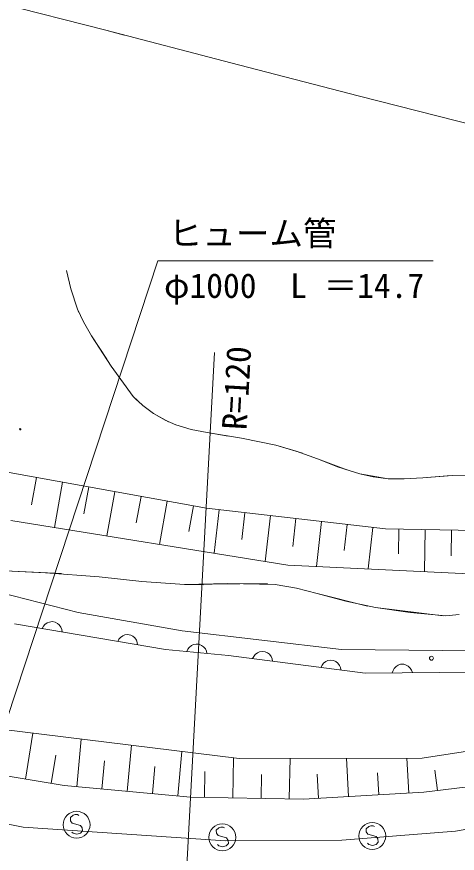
# Model space of a CAD drawing. Units: millimetres, scale not verified. Extents: x 10000 to 170000, y 5000 to 95000.
# Drawn here: x 58070 to 66266, y 64295 to 79868 of the extents above; entities that cross this region are included whole.
import ezdxf
from ezdxf.enums import TextEntityAlignment as Align

# ---------------------------------------------------------------- set-up
doc = ezdxf.new("R2010")
doc.units = ezdxf.units.MM
doc.header["$LTSCALE"] = 250
doc.layers.add('M-BGD', color=7, linetype='Continuous', lineweight=13)
doc.layers.add('M-STR-HTXT', color=7, linetype='Continuous', lineweight=13)
doc.styles.add('ＭＳ ゴシック', font='')
doc.styles.get('ＭＳ ゴシック').set_extended_font_data('MS Gothic')

msp = doc.modelspace()

# ---------------------------------------------------------------- linework, layer by layer
at = {"layer": 'M-BGD'}
for p, q in [((58993.5, 75146.4), (59077.4, 74803.8)), ((58993.5, 75146.4), (59077.4, 74803.8)), ((58993.5, 75146.4), (59077.4, 74803.8)), ((59077.4, 74803.8), (59200.2, 74424.4)), ((59077.4, 74803.8), (59200.2, 74424.4)), ((59077.4, 74803.8), (59200.2, 74424.4)), ((59200.2, 74424.4), (59311.1, 74185.9)), ((59200.2, 74424.4), (59311.1, 74185.9)), ((59200.2, 74424.4), (59225.1, 74364.6)), ((59311.1, 74185.9), (59461.7, 73927.5)), ((59311.1, 74185.9), (59461.7, 73927.5)), ((59461.7, 73927.5), (59829.5, 73364.6)), ((59461.7, 73927.5), (59829.5, 73364.6)), ((59461.7, 73927.5), (59747.6, 73492)), ((59461.7, 73927.5), (59829.5, 73364.6)), ((59829.5, 73364.6), (60239, 72797)), ((59829.5, 73364.6), (60239, 72797)), ((59829.5, 73364.6), (60239, 72797)), ((60239, 72797), (60302.2, 72730.8)), ((60239, 72797), (60413.4, 72629.2)), ((60239, 72797), (60413.4, 72629.2)), ((60413.4, 72629.2), (60615.2, 72478.8)), ((60413.4, 72629.2), (60615.2, 72478.8)), ((60615.2, 72478.8), (60833.8, 72355.1)), ((60615.2, 72478.8), (60893.2, 72327.5)), ((60833.8, 72355.1), (61032, 72271.6)), ((61032, 72271.6), (61318.6, 72186.1)), ((61032, 72271.6), (61318.6, 72186.1)), ((61318.6, 72186.1), (61613.4, 72125)), ((61318.6, 72186.1), (61613.4, 72125)), ((61613.4, 72125), (62251.6, 72021.8)), ((61613.4, 72125), (62001.5, 72061.1)), ((62251.6, 72021.8), (62889.6, 71891.7)), ((62889.6, 71891.7), (63387.4, 71741.7)), ((62889.6, 71891.7), (63272.2, 71781.4)), ((62889.6, 71891.7), (63272.2, 71781.4)), ((62889.6, 71891.7), (63272.2, 71781.4)), ((63272.2, 71781.4), (63668.1, 71637.7)), ((63272.2, 71781.4), (63668.1, 71637.7)), ((63272.2, 71781.4), (63668.1, 71637.7)), ((63668.1, 71637.7), (64214.2, 71430.2)), ((63668.1, 71637.7), (64040.8, 71491.5)), ((63668.1, 71637.7), (64040.8, 71491.5)), ((56733, 71599.2), (61599.5, 70717)), ((64040.8, 71491.5), (64454.9, 71357.9)), ((64040.8, 71491.5), (64454.9, 71357.9)), ((64454.9, 71357.9), (64981.8, 71268.4)), ((64454.9, 71357.9), (64699.9, 71303.4)), ((65629, 71284.2), (66180.8, 71328.2)), ((66079.9, 71322.5), (66481.1, 71329.8)), ((66079.9, 71322.5), (66481.1, 71329.8)), ((58436.3, 71290.4), (58343.5, 70778.4)), ((58922.9, 71202.2), (58770, 70358.6)), ((64699.9, 71303.4), (64981.8, 71268.4)), ((64981.8, 71268.4), (65279.9, 71262.5)), ((64981.8, 71268.4), (65279.9, 71262.5)), ((64981.8, 71268.4), (65279.9, 71262.5)), ((65279.9, 71262.5), (65629, 71284.2)), ((65279.9, 71262.5), (65629, 71284.2)), ((65279.9, 71262.5), (65629, 71284.2)), ((65629, 71284.2), (66079.9, 71322.5)), ((65629, 71284.2), (66079.9, 71322.5)), ((59409.6, 71114), (59318.9, 70613.7)), ((59896.2, 71025.8), (59746.8, 70201.7)), ((60382.9, 70937.6), (60294.3, 70448.9)), ((60869.5, 70849.3), (60723.7, 70044.7)), ((61356.2, 70761.1), (61269.7, 70284.2)), ((61599.5, 70717), (64932.7, 70334.6)), ((61837.6, 70689.7), (61744.8, 69880.7)), ((62313.8, 70635.1), (62256.6, 70136.8)), ((62789.9, 70580.4), (62692.2, 69728.4)), ((63116.1, 69660.3), (57963, 70488.3)), ((63266.1, 70525.8), (63206.4, 70005.1)), ((63742.3, 70471.2), (63646.3, 69634.7)), ((64218.5, 70416.5), (64163.1, 69933.6)), ((64694.6, 70361.9), (64605.9, 69588.5)), ((64932.7, 70334.6), (67391.8, 70289.6)), ((65178.6, 70330.1), (65170.2, 69868.9)), ((65670.4, 70321.1), (65656.1, 69537.8)), ((66162.3, 70312.1), (66153.5, 69833.3)), ((66890.7, 69478.2), (63116.1, 69660.3)), ((57602, 69563.9), (58901.3, 69502.6)), ((57602, 69563.9), (58608.5, 69516.4)), ((58608.5, 69516.4), (59602.2, 69441.2)), ((59602.2, 69441.2), (60398.1, 69356.4)), ((59602.2, 69441.2), (60398.1, 69356.4)), ((60398.1, 69356.4), (61193.7, 69299.4)), ((60398.1, 69356.4), (61193.7, 69299.4)), ((61193.7, 69299.4), (62733.7, 69314.4)), ((61193.7, 69299.4), (61994.9, 69314.4)), ((61193.7, 69299.4), (61543.2, 69294.7)), ((61994.9, 69314.4), (62881.6, 69298.6)), ((57759.8, 69151.3), (59214.3, 68779.3)), ((62881.6, 69298.6), (63273.1, 69229.1)), ((62881.6, 69298.6), (63273.1, 69229.1)), ((63273.1, 69229.1), (63662, 69132.9)), ((63273.1, 69229.1), (63662, 69132.9)), ((63662, 69132.9), (64196.3, 68988.4)), ((63662, 69132.9), (64596, 68895)), ((64196.3, 68988.4), (64743.6, 68869.4)), ((64743.6, 68869.4), (66005.3, 68715.3)), ((64743.6, 68869.4), (65387.4, 68779.2)), ((64743.6, 68869.4), (65337.5, 68786.8)), ((59214.3, 68779.3), (61150.6, 68435.9)), ((65387.4, 68779.2), (66054.7, 68716.2)), ((66054.7, 68716.2), (66300.6, 68737.7)), ((60836.5, 68085.5), (58027.8, 68567.5)), ((58567.6, 68520.5), (58545.2, 68478.7)), ((58596.1, 68553.7), (58567.6, 68520.5)), ((58639.4, 68584.3), (58596.1, 68553.7)), ((58680.2, 68600.2), (58639.4, 68584.3)), ((58727.1, 68607.3), (58680.2, 68600.2)), ((58786.2, 68597.2), (58727.1, 68607.3)), ((58828, 68574.8), (58786.2, 68597.2)), ((58861.2, 68546.3), (58828, 68574.8)), ((58891.8, 68503), (58861.2, 68546.3)), ((58907.6, 68462.2), (58891.8, 68503)), ((58914.8, 68415.3), (58907.6, 68462.2)), ((60131.4, 68366.3), (60084.5, 68359.2)), ((60190.6, 68356.2), (60131.4, 68366.3)), ((61150.6, 68435.9), (64110.5, 68086.6)), ((59972, 68279.6), (59949.6, 68237.7)), ((60000.5, 68312.7), (59972, 68279.6)), ((60043.8, 68343.3), (60000.5, 68312.7)), ((60084.5, 68359.2), (60043.8, 68343.3)), ((60232.4, 68333.8), (60190.6, 68356.2)), ((60265.5, 68305.3), (60232.4, 68333.8)), ((60296.2, 68262), (60265.5, 68305.3)), ((60312, 68221.2), (60296.2, 68262)), ((60319.2, 68174.3), (60312, 68221.2)), ((62009.4, 67975.9), (60836.5, 68085.5)), ((61255.4, 68091.6), (61236.3, 68048.2)), ((61281.3, 68126.8), (61255.4, 68091.6)), ((61322.1, 68160.7), (61281.3, 68126.8)), ((61361.6, 68179.6), (61322.1, 68160.7)), ((61407.8, 68190.3), (61361.6, 68179.6)), ((61467.5, 68184.8), (61407.8, 68190.3)), ((61510.9, 68165.6), (61467.5, 68184.8)), ((61546.2, 68139.7), (61510.9, 68165.6)), ((61580, 68098.9), (61546.2, 68139.7)), ((61598.9, 68059.5), (61580, 68098.9)), ((61609.7, 68013.3), (61598.9, 68059.5)), ((62635.1, 68054.2), (62588.6, 68045.1)), ((62694.6, 68046.6), (62635.1, 68054.2)), ((64110.5, 68086.6), (66910.2, 68060.5)), ((64550.8, 67649), (62009.4, 67975.9)), ((62479.4, 67960.8), (62458.8, 67918.1)), ((62506.5, 67995.2), (62479.4, 67960.8)), ((62548.5, 68027.6), (62506.5, 67995.2)), ((62588.6, 68045.1), (62548.5, 68027.6)), ((62737.4, 68026), (62694.6, 68046.6)), ((62771.7, 67998.9), (62737.4, 68026)), ((62804.1, 67956.9), (62771.7, 67998.9)), ((62821.6, 67916.8), (62804.1, 67956.9)), ((62830.8, 67870.3), (62821.6, 67916.8)), ((63750.1, 67797.4), (63729.5, 67754.7)), ((63777.2, 67831.7), (63750.1, 67797.4)), ((63819.2, 67864.1), (63777.2, 67831.7)), ((63859.3, 67881.6), (63819.2, 67864.1)), ((63905.8, 67890.8), (63859.3, 67881.6)), ((63965.3, 67883.1), (63905.8, 67890.8)), ((64008.1, 67862.5), (63965.3, 67883.1)), ((64042.4, 67835.4), (64008.1, 67862.5)), ((64074.8, 67793.4), (64042.4, 67835.4)), ((64092.3, 67753.4), (64074.8, 67793.4)), ((64101.5, 67706.8), (64092.3, 67753.4)), ((65130.5, 67774.6), (65093.3, 67736.7)), ((65167.8, 67797.4), (65130.5, 67774.6)), ((65212.6, 67812.8), (65167.8, 67797.4)), ((65272.6, 67813.4), (65212.6, 67812.8)), ((65317.8, 67798.8), (65272.6, 67813.4)), ((65355.5, 67776.7), (65317.8, 67798.8)), ((65393.3, 67739.6), (65355.5, 67776.7)), ((68710.5, 67688.7), (64550.8, 67649)), ((65071.2, 67699), (65056.6, 67653.8)), ((65093.3, 67736.7), (65071.2, 67699)), ((65416.2, 67702.3), (65393.3, 67739.6)), ((65431.6, 67657.4), (65416.2, 67702.3)), ((57692.3, 66613.1), (62209.2, 66060.2)), ((58230.7, 65673.9), (58372.7, 66529.8)), ((59185.6, 65533.1), (59266.3, 66420.4)), ((65610.9, 66068.2), (67549.1, 66359.2)), ((60125.6, 65447.5), (60203.7, 66305.7)), ((61065.6, 65361.9), (61141.1, 66191)), ((58710.6, 65594.3), (58797.9, 66120.1)), ((62089.7, 65325.8), (62103.6, 66073.1)), ((62209.2, 66060.2), (65610.9, 66068.2)), ((63141.8, 65306.2), (63155.9, 66062.4)), ((64245.7, 65350.4), (64204, 66064.9)), ((65366.8, 65415.8), (65328.7, 66067.6)), ((59655.6, 65490.3), (59703.2, 66013.9)), ((60595.6, 65404.7), (60641.7, 65910.9)), ((58950.6, 65554.5), (57510.9, 65793.4)), ((61563.6, 65335.6), (61572.6, 65816.7)), ((62615.8, 65316), (62624.1, 65763.1)), ((63685.1, 65317.7), (63659, 65765.2)), ((64806.2, 65383.1), (64782.3, 65793)), ((65897.4, 65463.4), (65849.7, 65844.9)), ((67149, 65619.6), (65647, 65432.1)), ((61300.6, 65340.5), (58950.6, 65554.5)), ((65647, 65432.1), (63404.9, 65301.3)), ((55436.2, 65333), (58192.7, 64781.5)), ((63404.9, 65301.3), (61300.6, 65340.5)), ((66232.4, 64709.6), (68996.5, 65165.6)), ((59118.5, 65006), (59067.5, 64962.4)), ((59067.5, 64962.4), (59072.4, 64901.7)), ((59157.3, 65015.7), (59118.5, 65006)), ((59198.5, 65015.6), (59157.3, 65015.7)), ((59222.8, 65001.1), (59198.5, 65015.6)), ((59072.4, 64901.7), (59103.9, 64858)), ((59103.9, 64858), (59259.1, 64814.3)), ((59259.1, 64814.3), (59290.6, 64770.6)), ((64619.6, 64796.3), (64568.7, 64752.7)), ((64658.5, 64806), (64619.6, 64796.3)), ((64699.7, 64806), (64658.5, 64806)), ((64723.9, 64791.4), (64699.7, 64806)), ((58192.7, 64781.5), (61953.4, 64526.4)), ((59120.7, 64666.4), (59094.1, 64690.7)), ((59186.2, 64651.8), (59120.7, 64666.4)), ((59254.1, 64668.8), (59186.2, 64651.8)), ((59295.4, 64710), (59254.1, 64668.8)), ((59290.6, 64770.6), (59295.4, 64710)), ((61830.5, 64771.1), (61779.6, 64727.4)), ((61779.6, 64727.4), (61784.4, 64666.8)), ((61784.4, 64666.8), (61815.9, 64623.1)), ((61869.3, 64780.7), (61830.5, 64771.1)), ((61910.6, 64780.7), (61869.3, 64780.7)), ((61934.8, 64766.2), (61910.6, 64780.7)), ((64116.4, 64539.1), (66232.4, 64709.6)), ((64568.7, 64752.7), (64573.5, 64692)), ((64573.5, 64692), (64605, 64648.4)), ((64605, 64648.4), (64760.2, 64604.6)), ((61815.9, 64623.1), (61971.1, 64579.4)), ((61953.4, 64526.4), (64116.4, 64539.1)), ((62007.4, 64475.1), (61966.2, 64433.9)), ((61971.1, 64579.4), (62002.6, 64535.7)), ((62002.6, 64535.7), (62007.4, 64475.1)), ((64621.9, 64456.8), (64595.2, 64481)), ((64796.5, 64500.3), (64755.3, 64459.1)), ((64760.2, 64604.6), (64791.7, 64561)), ((64791.7, 64561), (64796.5, 64500.3)), ((61832.8, 64431.5), (61806.1, 64455.8)), ((61898.2, 64416.9), (61832.8, 64431.5)), ((61966.2, 64433.9), (61898.2, 64416.9)), ((64687.4, 64442.2), (64621.9, 64456.8)), ((64755.3, 64459.1), (64687.4, 64442.2))]:
    msp.add_line(p, q, dxfattribs=at)
for centre, radius in [((58136, 72187.2), 12.5), ((65786.7, 67926.4), 37.5), ((59183.9, 64826.5), 250), ((61895.9, 64591.6), 250), ((64685, 64616.8), 250)]:
    msp.add_circle(centre, radius, dxfattribs=at)
at = {"layer": 'M-STR-HTXT'}
for p, q in [((57352.2, 80218.4), (59726.3, 79615.5)), ((59726.3, 79615.5), (60070.5, 79526.8)), ((59726.3, 79615.5), (62053.9, 79010.8)), ((62053.9, 79010.8), (64424.2, 78392.8)), ((64424.2, 78392.8), (66798.1, 77788.1)), ((57462.2, 65505.5), (60696.1, 75326.1)), ((60696.1, 75326.1), (65821.1, 75326.1)), ((61212.5, 63639.4), (61748.8, 73616.6))]:
    msp.add_line(p, q, dxfattribs=at)

# ---------------------------------------------------------------- texts
at = {"layer": 'M-STR-HTXT', "style": 'ＭＳ ゴシック'}
for s, p in [('ヒューム管 ', (60896.6, 75469.3)), ('φ1000\u3000L ＝14.7', (60810.6, 74495.7))]:
    msp.add_text(s, height=458.2, dxfattribs=at).set_placement(p, align=Align.BOTTOM_LEFT)
msp.add_text('R=120', height=458.2, rotation=86.7, dxfattribs=at).set_placement((62481.4, 72157.4), align=Align.BOTTOM_LEFT)

doc.saveas('drawing.dxf')
